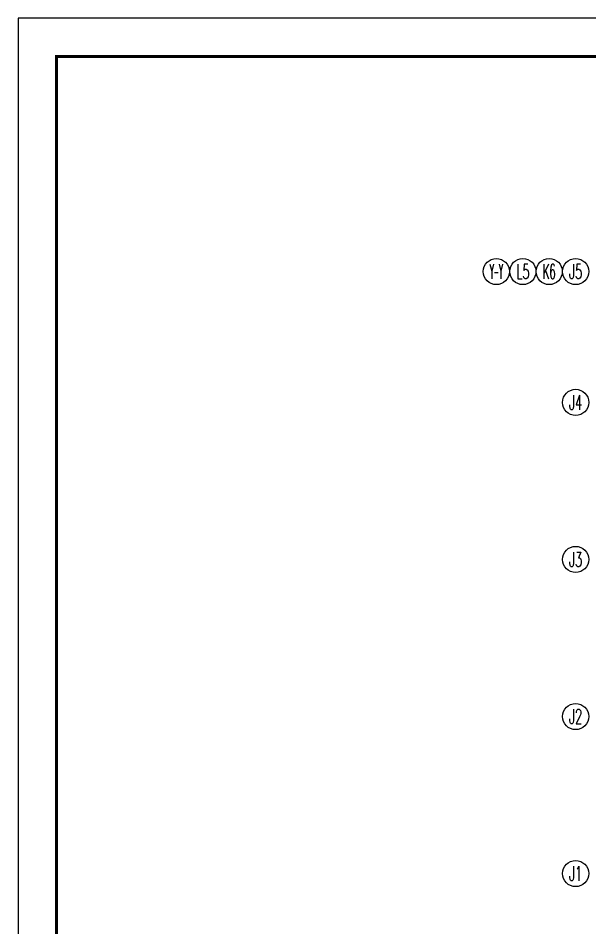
# Model space of a CAD drawing. Extents: x 2719331 to 3465925, y -270324 to -167476.
# Drawn here: x 3329204 to 3355414, y -210091 to -168389 of the extents above; entities that cross this region are included whole.
import ezdxf
from ezdxf.enums import TextEntityAlignment as Align

# ---------------------------------------------------------------- set-up
doc = ezdxf.new("R2010")
doc.units = 0
doc.header["$LTSCALE"] = 1500
doc.header["$MEASUREMENT"] = 0
doc.layers.get('0').update_dxf_attribs({"linetype": 'CONTINUOUS', "lineweight": 0})
for name, color, linetype, lineweight in [('AXIS', 7, 'CONTINUOUS', 5), ('AXIS_TEXT', 7, 'CONTINUOUS', 5), ('我的', 7, 'CONTINUOUS', 5)]:
    doc.layers.add(name, color=color, linetype=linetype, lineweight=lineweight)
doc.styles.add('COMPLEX', font='COMPLEX')

# ---------------------------------------------------------------- blocks, each defined once
blk = doc.blocks.new('_AXISO')
blk.add_circle((0, 0), 0.5)
at = {"layer": 'AXIS_TEXT', "style": 'COMPLEX', "width": 1.041667}
blk.add_attdef('A', text='', height=0.56, dxfattribs=at).set_placement((-0.25, -0.28), (0.25, -0.28), align=Align.FIT)

msp = doc.modelspace()

# ---------------------------------------------------------------- linework, layer by layer
at = {"layer": 'AXIS', "color": 250}
msp.add_lwpolyline([(3329204, -168389.2), (3329204, -269702.6), (3465924.5, -269702.6), (3465924.5, -168389.2)], close=True, dxfattribs=at)
at = {"layer": 'AXIS', "color": 0, "const_width": 140.2}
msp.add_lwpolyline([(3330956.8, -170142), (3330956.8, -267949.7), (3464171.7, -267949.7), (3464171.7, -170142)], close=True, dxfattribs=at)

# ---------------------------------------------------------------- block references
at = {"layer": 'AXIS', "lineweight": 0}
ref = msp.add_blockref('_AXISO', (3351127, -180004.1), dxfattribs=dict(at, xscale=1200, yscale=1200, zscale=1200))
ref.add_attrib('A', 'Y-Y', dxfattribs={"layer": 'AXIS_TEXT', "height": 672, "style": 'COMPLEX', "width": 0.284091}).set_placement((3350827, -180340.1), (3351427, -180340.1), align=Align.FIT)
ref = msp.add_blockref('_AXISO', (3351127, -180004.1), dxfattribs=dict(at, xscale=1200, yscale=1200, zscale=1200))
ref.add_attrib('A', 'Y-Y', dxfattribs={"layer": 'AXIS_TEXT', "height": 672, "style": 'COMPLEX', "width": 0.284091}).set_placement((3350827, -180340.1), (3351427, -180340.1), align=Align.FIT)
ref = msp.add_blockref('_AXISO', (3352345.8, -180004.1), dxfattribs=dict(at, xscale=1200, yscale=1200, zscale=1200))
ref.add_attrib('A', 'L5', dxfattribs={"layer": 'AXIS_TEXT', "height": 672, "style": 'COMPLEX', "width": 0.585938}).set_placement((3352045.8, -180340.1), (3352645.8, -180340.1), align=Align.FIT)
ref = msp.add_blockref('_AXISO', (3353552.6, -180004.1), dxfattribs=dict(at, xscale=1200, yscale=1200, zscale=1200))
ref.add_attrib('A', 'K6', dxfattribs={"layer": 'AXIS_TEXT', "height": 672, "style": 'COMPLEX', "width": 0.520833}).set_placement((3353252.6, -180340.1), (3353852.6, -180340.1), align=Align.FIT)
at = {"layer": '我的', "lineweight": 0}
ref = msp.add_blockref('_AXISO', (3354763.7, -180004.1), dxfattribs=dict(at, xscale=1200, yscale=1200, zscale=1200))
ref.add_attrib('A', 'J5', dxfattribs={"layer": 'AXIS_TEXT', "height": 672, "style": 'COMPLEX', "width": 0.646552}).set_placement((3354463.7, -180340.1), (3355063.7, -180340.1), align=Align.FIT)
ref = msp.add_blockref('_AXISO', (3354763.7, -186004.1), dxfattribs=dict(at, xscale=1200, yscale=1200, zscale=1200))
ref.add_attrib('A', 'J4', dxfattribs={"layer": 'AXIS_TEXT', "height": 672, "style": 'COMPLEX', "width": 0.604839}).set_placement((3354463.7, -186340.1), (3355063.7, -186340.1), align=Align.FIT)
ref = msp.add_blockref('_AXISO', (3354763.7, -193204.1), dxfattribs=dict(at, xscale=1200, yscale=1200, zscale=1200))
ref.add_attrib('A', 'J3', dxfattribs={"layer": 'AXIS_TEXT', "height": 672, "style": 'COMPLEX', "width": 0.646552}).set_placement((3354463.7, -193540.1), (3355063.7, -193540.1), align=Align.FIT)
ref = msp.add_blockref('_AXISO', (3354763.7, -200404.1), dxfattribs=dict(at, xscale=1200, yscale=1200, zscale=1200))
ref.add_attrib('A', 'J2', dxfattribs={"layer": 'AXIS_TEXT', "height": 672, "style": 'COMPLEX', "width": 0.646552}).set_placement((3354463.7, -200740.1), (3355063.7, -200740.1), align=Align.FIT)
ref = msp.add_blockref('_AXISO', (3354763.7, -207604.1), dxfattribs=dict(at, xscale=1200, yscale=1200, zscale=1200))
ref.add_attrib('A', 'J1', dxfattribs={"layer": 'AXIS_TEXT', "height": 672, "style": 'COMPLEX', "width": 0.78125}).set_placement((3354463.7, -207940.1), (3355063.7, -207940.1), align=Align.FIT)

doc.saveas('drawing.dxf')
